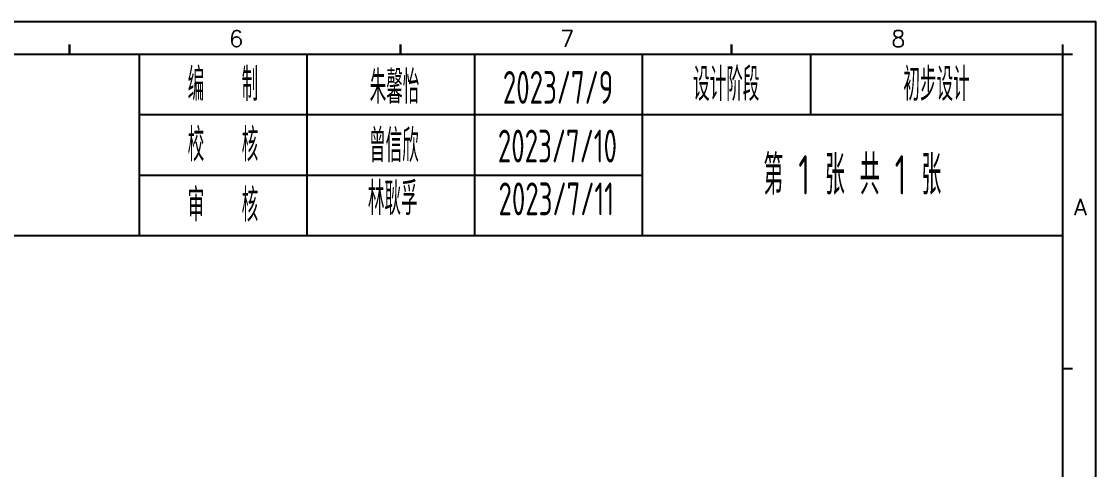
# Model space of a CAD drawing. Header units: millimetres. Extents: x 6802 to 7643, y 2128 to 2722.
# Drawn here: x 7316.4 to 7643.2, y 2585.9 to 2722.2 of the extents above; entities that cross this region are included whole.
import ezdxf

# ---------------------------------------------------------------- set-up
doc = ezdxf.new("R2010")
doc.units = ezdxf.units.MM
for name, color, linetype, lineweight in [('09-文本', 7, 'Continuous', 25), ('图框', 7, 'Continuous', 25), ('文字', 7, 'Continuous', 25), ('线框', 7, 'Continuous', 25)]:
    doc.layers.add(name, color=color, linetype=linetype, lineweight=lineweight)
doc.layers.add('图框内', color=7, linetype='Continuous')
doc.styles.add('5-gbcbig', font='gbenor.shx', dxfattribs={"width": 0.7, "height": 5, "bigfont": 'gbcbig.shx'})
doc.styles.add('Romans', font='romans.shx')
doc.styles.add('VAc', font='gbenor.shx', dxfattribs={"width": 0.7, "bigfont": 'gbcbig.shx'})

msp = doc.modelspace()

# ---------------------------------------------------------------- linework, layer by layer
at = {"layer": '图框'}
msp.add_lwpolyline([(6802.209, 2722.236), (7643.209, 2722.236), (7643.209, 2128.236), (6802.209, 2128.236)], close=True, dxfattribs=at)
at = {"layer": '图框内', "const_width": 0.7}
for points in [[(7330.959, 2712.236), (7330.959, 2715.236)], [(7431.709, 2712.236), (7431.709, 2715.236)], [(7431.709, 2712.236), (7431.709, 2715.236)], [(7532.459, 2712.236), (7532.459, 2715.236)], [(7633.209, 2712.236), (7633.209, 2715.236)], [(6827.209, 2712.236), (7633.209, 2712.236)], [(7633.209, 2138.236), (7633.209, 2712.236)], [(7636.209, 2712.236), (7633.209, 2712.236)], [(7636.209, 2616.566), (7633.209, 2616.566)]]:
    msp.add_lwpolyline(points, dxfattribs=at)
at = {"layer": '线框'}
for p, q in [((7352.198, 2712.236), (7352.198, 2657.142)), ((7403.211, 2712.236), (7403.211, 2657.142)), ((7454.223, 2712.236), (7454.223, 2657.142)), ((7505.236, 2712.236), (7505.236, 2657.142)), ((7556.447, 2712.236), (7556.447, 2693.872)), ((7352.198, 2693.872), (7633.209, 2693.872)), ((7352.198, 2675.507), (7505.236, 2675.507)), ((6827.209, 2657.142), (7633.209, 2657.142))]:
    msp.add_line(p, q, dxfattribs=at)

# ---------------------------------------------------------------- texts
at = {"layer": '09-文本', "char_height": 10, "attachment_point": 5, "style": '5-gbcbig'}
for s, insert in [('朱馨怡', (7429.895, 2702.233)), ('2023/7/9', (7479.652, 2702.169)), ('曾信欣', (7429.717, 2684.381)), ('2023/7/10', (7479.475, 2684.317)), ('林耿孚', (7429.362, 2668.303)), ('2023/7/11', (7479.12, 2668.239))]:
    msp.add_mtext_dynamic_manual_height_columns(s, width=40, gutter_width=50, heights=[0], dxfattribs=dict(at, insert=insert))
at = {"layer": '文字', "char_height": 5, "attachment_point": 1, "style": 'Romans'}
for s, insert, width in [('6', (7379.565, 2719.475), 65.29169), ('7', (7480.315, 2719.475), 65.29169), ('8', (7581.065, 2719.475), 65.29169), ('A', (7636.712, 2668.251), 22.04626)]:
    msp.add_mtext(s, dxfattribs=dict(at, insert=insert, width=width))
at = {"layer": '文字', "attachment_point": 5, "style": 'VAc'}
for s, width, insert, char_height in [('编   制', 51.01266, (7377.704, 2703.054), 10), ('设计阶段', 51.2107, (7530.841, 2703.054), 10), ('初步设计', 76.76267, (7594.828, 2703.054), 10), ('校   核', 51.01266, (7377.704, 2684.689), 10), ('第 1 张 共 1 张', 127.97337, (7569.223, 2675.507), 12), ('审   核', 51.01266, (7377.704, 2666.325), 10)]:
    msp.add_mtext_dynamic_manual_height_columns(s, width=width, gutter_width=12.5, heights=[0], dxfattribs=dict(at, insert=insert, char_height=char_height))

doc.saveas('drawing.dxf')
